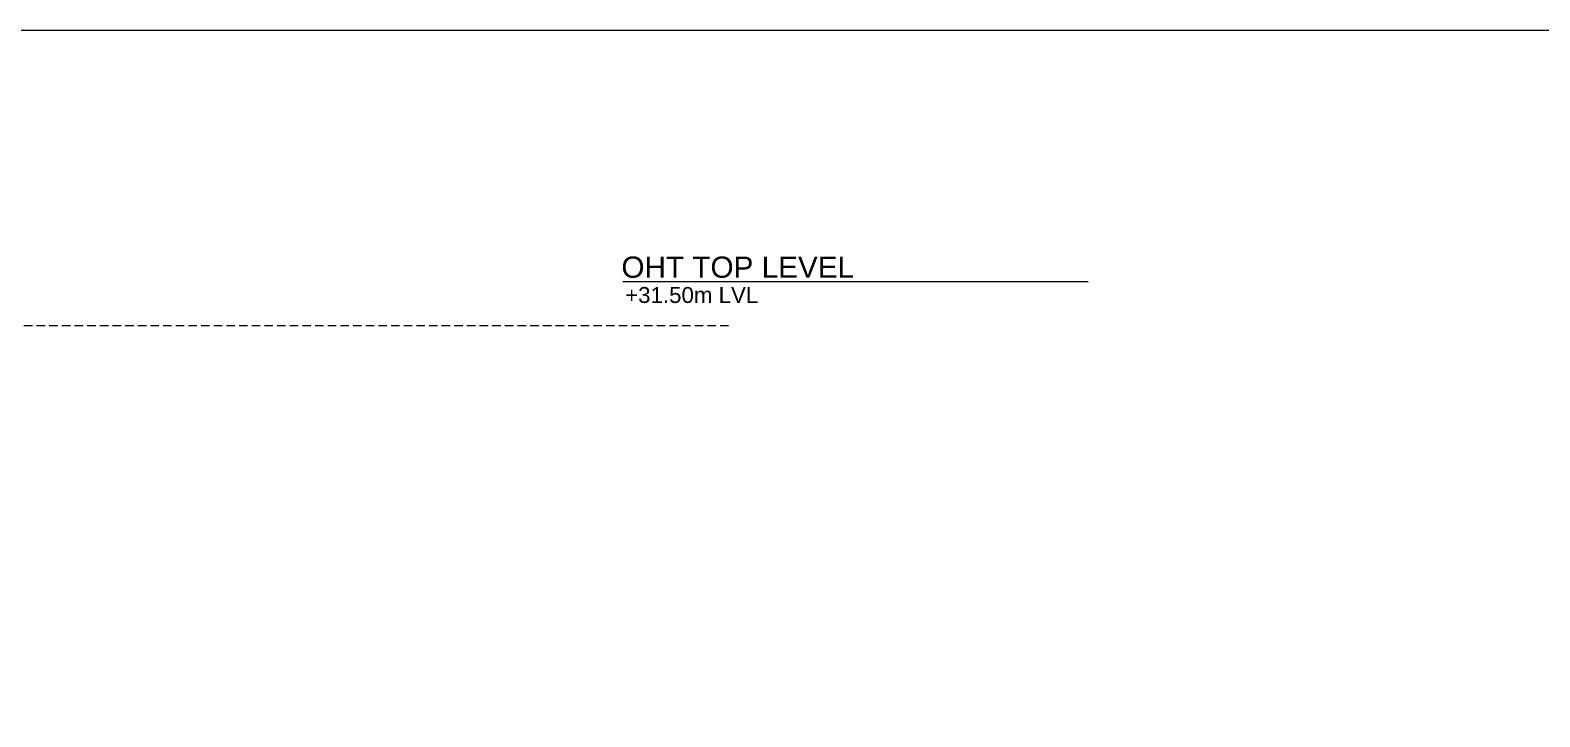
# Model space of a CAD drawing. Header units: millimetres. Extents: x -1932176 to 78768, y -1967 to 1266654.
# Drawn here: x -510823 to -496622, y 463863 to 470324 of the extents above; entities that cross this region are included whole.
import ezdxf

# ---------------------------------------------------------------- set-up
doc = ezdxf.new("R2010")
doc.units = ezdxf.units.MM
doc.linetypes.add('HIDDEN2', pattern=[4.7625, 3.175, -1.5875])
doc.layers.add('SHEET', color=7, linetype='Continuous', lineweight=13)
doc.styles.get("Standard").update_dxf_attribs({"font": 'arial.ttf'})

msp = doc.modelspace()

# ---------------------------------------------------------------- linework, layer by layer
at = {"color": 7, "linetype": 'Continuous', "lineweight": 20, "ltscale": 2}
for p in [(-502931.93512, 467956.84657), (-500869.3441, 467956.84657)]:
    msp.add_line(p, (-505247.15356, 467956.84657), dxfattribs=at)
at = {"color": 7, "linetype": 'HIDDEN2', "lineweight": 20, "ltscale": 25}
msp.add_line((-504253.88744, 467541.6292), (-513212.90139, 467541.6292), dxfattribs=at)
at = {"layer": 'SHEET'}
msp.add_lwpolyline([(-536278.21256, 470324.34329), (-486342.45804, 470324.34329), (-486342.45804, 432717.55515), (-536278.21256, 432717.55515)], close=True, dxfattribs=at)

# ---------------------------------------------------------------- texts
at = {"color": 7, "linetype": 'Continuous', "lineweight": 20, "ltscale": 2}
for s, height, p in [('OHT TOP LEVEL ', 200, (-505261.60359, 467994.47807)), ('+31.50m LVL', 150, (-505226.46938, 467757.46749))]:
    msp.add_text(s, height=height, dxfattribs=at).set_placement(p)

doc.saveas('drawing.dxf')
